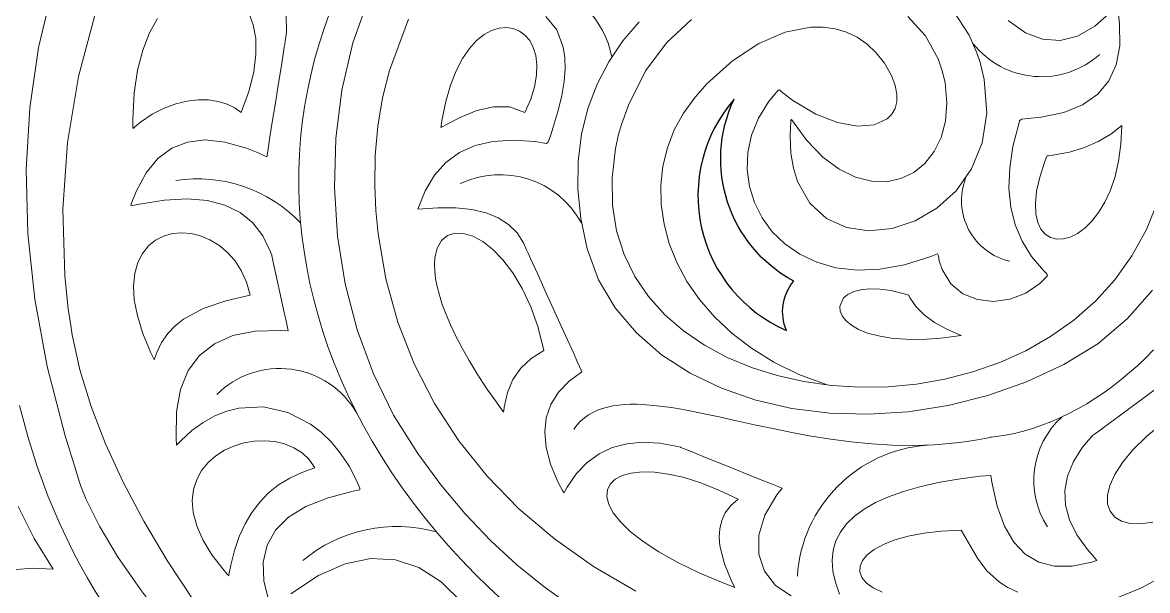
# Model space of a CAD drawing. Header units: inches. Extents: x 249 to 1192, y -18 to 440.
# Drawn here: x 695.792 to 696.356, y 265.274 to 265.559 of the extents above; entities that cross this region are included whole.
import ezdxf

# ---------------------------------------------------------------- set-up
doc = ezdxf.new("R2010")
doc.units = ezdxf.units.IN
doc.header["$MEASUREMENT"] = 0
doc.layers.add('KACA', color=141, linetype='Continuous', lineweight=30)
doc.layers.add('KUSEN', color=16, linetype='Continuous', lineweight=15)

# ---------------------------------------------------------------- blocks, each defined once
blk = doc.blocks.new('GORGA')
at = {"lineweight": 9}
for points in [[(367.05312, 150.68347), (367.06744, 150.68873), (367.07988, 150.69487), (367.09108, 150.70178), (367.10104, 150.70939), (367.10976, 150.71758), (367.11725, 150.72627), (367.12352, 150.73537), (367.12855, 150.74477), (367.13237, 150.75439), (367.13497, 150.76413), (367.13636, 150.77389), (367.13654, 150.78359), (367.13551, 150.79312), (367.13327, 150.8024), (367.12984, 150.81133), (367.12521, 150.81982), (367.11938, 150.82776), (367.11329, 150.83457), (367.10058, 150.84606), (367.08742, 150.85471), (367.0742, 150.86035), (367.06131, 150.86286), (367.05511, 150.86289), (367.04914, 150.86208), (367.04345, 150.86041), (367.03809, 150.85787), (367.0331, 150.85444), (367.02854, 150.85009), (367.02445, 150.84482), (367.02089, 150.8386), (367.01901, 150.83357), (367.0182, 150.82924), (367.01827, 150.8254), (367.01915, 150.82206), (367.02078, 150.81922), (367.02309, 150.81692), (367.02953, 150.81395), (367.03797, 150.81328), (367.04793, 150.815), (367.05892, 150.81926), (367.07043, 150.82615), (367.07623, 150.83063), (367.07695, 150.83124), (367.07774, 150.83123), (367.07947, 150.82932), (367.08262, 150.82541), (367.08766, 150.81723), (367.09107, 150.80874), (367.09292, 150.8001), (367.09326, 150.79146), (367.09216, 150.783), (367.08966, 150.77487), (367.08584, 150.76724), (367.08074, 150.76027), (367.07442, 150.75412), (367.06696, 150.74896), (367.05839, 150.74494), (367.04879, 150.74224), (367.03821, 150.74102), (367.02671, 150.74143), (367.01434, 150.74365), (367.00117, 150.74783), (366.99776, 150.7492), (366.99738, 150.74813), (366.99693, 150.74573), (366.99558, 150.74134), (366.99123, 150.7342), (366.98515, 150.72918), (366.97783, 150.72625), (366.96979, 150.72534), (366.96154, 150.72641), (366.95359, 150.72942), (366.94644, 150.73431), (366.94334, 150.73744), (366.94262, 150.7383), (366.94297, 150.73913), (366.94467, 150.74079), (366.95068, 150.74782), (366.95541, 150.75546), (366.95888, 150.76373), (366.96107, 150.77263), (366.96199, 150.78214), (366.96164, 150.79229), (366.96001, 150.80305), (366.95711, 150.81444), (366.95666, 150.81591), (366.95569, 150.81682), (366.9523, 150.81702), (366.94589, 150.81769), (366.93451, 150.82009), (366.92504, 150.82393), (366.9175, 150.82921), (366.91187, 150.83591), (366.90816, 150.84405), (366.90637, 150.85361), (366.9065, 150.86461), (366.90728, 150.87065)], [(366.91016, 150.87107), (366.91893, 150.86339), (366.92768, 150.85845), (366.9364, 150.85626), (366.9451, 150.85681), (366.95377, 150.86012), (366.96241, 150.86617)], [(367.1942, 150.8682), (367.18877, 150.86156), (367.18553, 150.85287), (367.18478, 150.8477), (367.18464, 150.84196), (367.18513, 150.83562), (367.18626, 150.82866), (367.18805, 150.82105), (367.19051, 150.81278), (367.19201, 150.80839), (367.19282, 150.80613), (367.19324, 150.80498), (367.19385, 150.80452), (367.19976, 150.80546), (367.2108, 150.80625), (367.22078, 150.80561), (367.22971, 150.80352), (367.23758, 150.8), (367.24439, 150.79504), (367.25014, 150.78864), (367.25484, 150.7808), (367.25847, 150.77152), (367.24847, 150.77234), (367.23943, 150.77233), (367.23135, 150.77148), (367.22425, 150.76981), (367.21811, 150.7673), (367.21293, 150.76395), (367.20872, 150.75978), (367.20548, 150.75477), (367.20422, 150.75196), (367.2039, 150.75123), (367.20315, 150.74956), (367.20195, 150.74692), (367.19848, 150.73927), (367.19404, 150.72947), (367.1844, 150.70821), (367.18029, 150.69913), (367.17864, 150.6955), (367.17736, 150.69268), (367.17651, 150.69081), (367.17616, 150.69004), (367.18252, 150.68533), (367.18787, 150.67976), (367.1917, 150.67364), (367.19403, 150.66697), (367.19483, 150.65974), (367.19413, 150.65195), (367.19191, 150.64361), (367.18818, 150.63472), (367.18575, 150.63006), (367.18511, 150.62931), (367.18459, 150.63028), (367.18352, 150.63216), (367.17883, 150.63893), (367.1735, 150.64449), (367.16753, 150.64885), (367.16092, 150.65199), (367.15366, 150.65393), (367.14576, 150.65465), (367.13722, 150.65417), (367.12804, 150.65248), (367.12685, 150.65218), (367.12674, 150.65215), (367.1265, 150.65205), (367.1253, 150.65157), (367.12051, 150.64964), (367.11336, 150.64675), (367.10483, 150.64331), (367.08757, 150.63635), (367.08081, 150.63363), (367.07662, 150.63194), (367.07579, 150.63161), (367.07574, 150.63158), (367.07645, 150.63076), (367.07845, 150.62827), (367.08447, 150.61816), (367.08742, 150.60811), (367.08742, 150.59857), (367.08462, 150.58999), (367.07915, 150.58284), (367.07115, 150.57757)], [(367.04695, 150.57849), (367.04906, 150.58442), (367.05029, 150.59006), (367.05066, 150.5954), (367.05016, 150.60044), (367.04879, 150.60518), (367.04656, 150.60962), (367.04346, 150.61376), (367.0395, 150.6176), (367.03466, 150.62115), (367.02897, 150.62439), (367.0224, 150.62734), (367.01497, 150.62999), (367.00667, 150.63234), (366.99751, 150.63439), (366.98747, 150.63614), (366.97658, 150.63759), (366.97116, 150.63794), (366.97066, 150.63463), (366.96799, 150.62262), (366.96429, 150.61261), (366.95957, 150.6046), (366.95381, 150.59858), (366.94703, 150.59456), (366.93921, 150.59254), (366.93037, 150.59252), (366.9205, 150.5945), (366.91787, 150.5953), (366.91936, 150.59711), (366.92264, 150.60085), (366.92795, 150.60829), (366.93161, 150.6157), (366.93361, 150.62307), (366.93396, 150.6304), (366.93265, 150.63769), (366.92968, 150.64495), (366.92505, 150.65217), (366.92212, 150.65577), (366.9205, 150.65756), (366.92006, 150.65799), (366.91903, 150.65875), (366.91697, 150.66027), (366.91404, 150.66243), (366.91037, 150.66513), (366.90141, 150.67173), (366.88096, 150.68678)], [(367.32456, 150.86909), (367.32436, 150.86036), (367.32497, 150.85563), (367.32515, 150.85465), (367.32516, 150.8546), (367.32521, 150.85429), (367.32543, 150.85289), (367.3258, 150.85057), (367.3269, 150.8437), (367.32832, 150.83479), (367.32989, 150.82493), (367.33144, 150.81521), (367.33279, 150.80673), (367.33377, 150.8006), (367.33406, 150.79875), (367.3342, 150.7979), (367.3342, 150.79786), (367.33562, 150.79853), (367.33861, 150.79988), (367.34439, 150.8022), (367.35524, 150.80529), (367.3651, 150.80631), (367.37399, 150.80527), (367.3819, 150.80217), (367.38883, 150.79701), (367.39478, 150.78979), (367.39975, 150.7805), (367.40187, 150.77508), (367.40237, 150.77365), (367.40224, 150.77323), (367.40139, 150.77343), (367.39805, 150.77415), (367.38546, 150.77616), (367.37412, 150.77675), (367.36403, 150.7759), (367.35519, 150.77363), (367.3476, 150.76992), (367.34127, 150.76479), (367.33618, 150.75823), (367.33235, 150.75024), (367.33173, 150.74847), (367.3317, 150.74833), (367.33153, 150.74753), (367.33079, 150.74413), (367.32966, 150.73891), (367.32685, 150.72601), (367.3255, 150.71977), (367.32438, 150.71466), (367.32368, 150.7114), (367.32352, 150.71069), (367.32374, 150.71062), (367.32724, 150.7108), (367.34012, 150.71037), (367.35119, 150.70814), (367.36045, 150.7041), (367.36791, 150.69825), (367.37357, 150.69059), (367.37742, 150.68113), (367.37947, 150.66986), (367.37972, 150.65678), (367.3795, 150.65322), (367.3771, 150.65559), (367.37177, 150.66054), (367.36617, 150.66462), (367.36033, 150.66785), (367.35433, 150.67023), (367.34822, 150.67176), (367.33586, 150.67235), (367.32372, 150.66966), (367.31223, 150.66377), (367.30687, 150.65964), (367.30183, 150.65473), (367.29718, 150.64906), (367.29297, 150.64262), (367.28925, 150.63543), (367.2876, 150.63156), (367.28747, 150.63073), (367.28839, 150.63056), (367.29022, 150.63021), (367.30351, 150.62684), (367.31455, 150.62244), (367.32331, 150.61701), (367.3298, 150.61056), (367.33403, 150.60307), (367.33599, 150.59455), (367.33568, 150.585), (367.3331, 150.57442)], [(367.32215, 150.57861), (367.30823, 150.58779), (367.29485, 150.5937), (367.282, 150.59634), (367.2697, 150.5957), (367.25793, 150.59179), (367.24671, 150.58461), (367.23602, 150.57415)], [(367.45889, 150.62239), (367.45089, 150.60637), (367.44128, 150.59099), (367.45187, 150.59147), (367.46159, 150.59057)], [(367.05312, 150.68347), (367.06744, 150.68873), (367.07988, 150.69487), (367.09108, 150.70178), (367.10104, 150.70939), (367.10976, 150.71758), (367.11725, 150.72627), (367.12352, 150.73537), (367.12855, 150.74477), (367.13237, 150.75439), (367.13497, 150.76413), (367.13636, 150.77389), (367.13654, 150.78359), (367.13551, 150.79312), (367.13327, 150.8024), (367.12984, 150.81133), (367.12521, 150.81982), (367.11938, 150.82776), (367.11329, 150.83457), (367.10058, 150.84606), (367.08742, 150.85471), (367.0742, 150.86035), (367.06131, 150.86286), (367.05511, 150.86289), (367.04914, 150.86208), (367.04345, 150.86041), (367.03809, 150.85787), (367.0331, 150.85444), (367.02854, 150.85009), (367.02445, 150.84482), (367.02089, 150.8386), (367.01901, 150.83357), (367.0182, 150.82924), (367.01827, 150.8254), (367.01915, 150.82206), (367.02078, 150.81922), (367.02309, 150.81692), (367.02953, 150.81395), (367.03797, 150.81328), (367.04793, 150.815), (367.05892, 150.81926), (367.07043, 150.82615), (367.07623, 150.83063), (367.07695, 150.83124), (367.07774, 150.83123), (367.07947, 150.82932), (367.08262, 150.82541), (367.08766, 150.81723), (367.09107, 150.80874), (367.09292, 150.8001), (367.09326, 150.79146), (367.09216, 150.783), (367.08966, 150.77487), (367.08584, 150.76724), (367.08074, 150.76027), (367.07442, 150.75412), (367.06696, 150.74896), (367.05839, 150.74494), (367.04879, 150.74224), (367.03821, 150.74102), (367.02671, 150.74143), (367.01434, 150.74365), (367.00117, 150.74783), (366.99776, 150.7492), (366.99738, 150.74813), (366.99693, 150.74573), (366.99558, 150.74134), (366.99123, 150.7342), (366.98515, 150.72918), (366.97783, 150.72625), (366.96979, 150.72534), (366.96154, 150.72641), (366.95359, 150.72942), (366.94644, 150.73431), (366.94334, 150.73744), (366.94262, 150.7383), (366.94297, 150.73913), (366.94467, 150.74079), (366.95068, 150.74782), (366.95541, 150.75546), (366.95888, 150.76373), (366.96107, 150.77263), (366.96199, 150.78214), (366.96164, 150.79229), (366.96001, 150.80305), (366.95711, 150.81444), (366.95666, 150.81591), (366.95569, 150.81682), (366.9523, 150.81702), (366.94589, 150.81769), (366.93451, 150.82009), (366.92504, 150.82393), (366.9175, 150.82921), (366.91187, 150.83591), (366.90816, 150.84405), (366.90637, 150.85361), (366.9065, 150.86461), (366.90728, 150.87065)], [(366.91016, 150.87107), (366.91893, 150.86339), (366.92768, 150.85845), (366.9364, 150.85626), (366.9451, 150.85681), (366.95377, 150.86012), (366.96241, 150.86617)], [(367.1942, 150.8682), (367.18877, 150.86156), (367.18553, 150.85287), (367.18478, 150.8477), (367.18464, 150.84196), (367.18513, 150.83562), (367.18626, 150.82866), (367.18805, 150.82105), (367.19051, 150.81278), (367.19201, 150.80839), (367.19282, 150.80613), (367.19324, 150.80498), (367.19385, 150.80452), (367.19976, 150.80546), (367.2108, 150.80625), (367.22078, 150.80561), (367.22971, 150.80352), (367.23758, 150.8), (367.24439, 150.79504), (367.25014, 150.78864), (367.25484, 150.7808), (367.25847, 150.77152), (367.24847, 150.77234), (367.23943, 150.77233), (367.23135, 150.77148), (367.22425, 150.76981), (367.21811, 150.7673), (367.21293, 150.76395), (367.20872, 150.75978), (367.20548, 150.75477), (367.20422, 150.75196), (367.2039, 150.75123), (367.20315, 150.74956), (367.20195, 150.74692), (367.19848, 150.73927), (367.19404, 150.72947), (367.1844, 150.70821), (367.18029, 150.69913), (367.17864, 150.6955), (367.17736, 150.69268), (367.17651, 150.69081), (367.17616, 150.69004), (367.18252, 150.68533), (367.18787, 150.67976), (367.1917, 150.67364), (367.19403, 150.66697), (367.19483, 150.65974), (367.19413, 150.65195), (367.19191, 150.64361), (367.18818, 150.63472), (367.18575, 150.63006), (367.18511, 150.62931), (367.18459, 150.63028), (367.18352, 150.63216), (367.17883, 150.63893), (367.1735, 150.64449), (367.16753, 150.64885), (367.16092, 150.65199), (367.15366, 150.65393), (367.14576, 150.65465), (367.13722, 150.65417), (367.12804, 150.65248), (367.12685, 150.65218), (367.12674, 150.65215), (367.1265, 150.65205), (367.1253, 150.65157), (367.12051, 150.64964), (367.11336, 150.64675), (367.10483, 150.64331), (367.08757, 150.63635), (367.08081, 150.63363), (367.07662, 150.63194), (367.07579, 150.63161), (367.07574, 150.63158), (367.07645, 150.63076), (367.07845, 150.62827), (367.08447, 150.61816), (367.08742, 150.60811), (367.08742, 150.59857), (367.08462, 150.58999), (367.07915, 150.58284), (367.07115, 150.57757)], [(367.04695, 150.57849), (367.04906, 150.58442), (367.05029, 150.59006), (367.05066, 150.5954), (367.05016, 150.60044), (367.04879, 150.60518), (367.04656, 150.60962), (367.04346, 150.61376), (367.0395, 150.6176), (367.03466, 150.62115), (367.02897, 150.62439), (367.0224, 150.62734), (367.01497, 150.62999), (367.00667, 150.63234), (366.99751, 150.63439), (366.98747, 150.63614), (366.97658, 150.63759), (366.97116, 150.63794), (366.97066, 150.63463), (366.96799, 150.62262), (366.96429, 150.61261), (366.95957, 150.6046), (366.95381, 150.59858), (366.94703, 150.59456), (366.93921, 150.59254), (366.93037, 150.59252), (366.9205, 150.5945), (366.91787, 150.5953), (366.91936, 150.59711), (366.92264, 150.60085), (366.92795, 150.60829), (366.93161, 150.6157), (366.93361, 150.62307), (366.93396, 150.6304), (366.93265, 150.63769), (366.92968, 150.64495), (366.92505, 150.65217), (366.92212, 150.65577), (366.9205, 150.65756), (366.92006, 150.65799), (366.91903, 150.65875), (366.91697, 150.66027), (366.91404, 150.66243), (366.91037, 150.66513), (366.90141, 150.67173), (366.88096, 150.68678)], [(367.32456, 150.86909), (367.32436, 150.86036), (367.32497, 150.85563), (367.32515, 150.85465), (367.32516, 150.8546), (367.32521, 150.85429), (367.32543, 150.85289), (367.3258, 150.85057), (367.3269, 150.8437), (367.32832, 150.83479), (367.32989, 150.82493), (367.33144, 150.81521), (367.33279, 150.80673), (367.33377, 150.8006), (367.33406, 150.79875), (367.3342, 150.7979), (367.3342, 150.79786), (367.33562, 150.79853), (367.33861, 150.79988), (367.34439, 150.8022), (367.35524, 150.80529), (367.3651, 150.80631), (367.37399, 150.80527), (367.3819, 150.80217), (367.38883, 150.79701), (367.39478, 150.78979), (367.39975, 150.7805), (367.40187, 150.77508), (367.40237, 150.77365), (367.40224, 150.77323), (367.40139, 150.77343), (367.39805, 150.77415), (367.38546, 150.77616), (367.37412, 150.77675), (367.36403, 150.7759), (367.35519, 150.77363), (367.3476, 150.76992), (367.34127, 150.76479), (367.33618, 150.75823), (367.33235, 150.75024), (367.33173, 150.74847), (367.3317, 150.74833), (367.33153, 150.74753), (367.33079, 150.74413), (367.32966, 150.73891), (367.32685, 150.72601), (367.3255, 150.71977), (367.32438, 150.71466), (367.32368, 150.7114), (367.32352, 150.71069), (367.32374, 150.71062), (367.32724, 150.7108), (367.34012, 150.71037), (367.35119, 150.70814), (367.36045, 150.7041), (367.36791, 150.69825), (367.37357, 150.69059), (367.37742, 150.68113), (367.37947, 150.66986), (367.37972, 150.65678), (367.3795, 150.65322), (367.3771, 150.65559), (367.37177, 150.66054), (367.36617, 150.66462), (367.36033, 150.66785), (367.35433, 150.67023), (367.34822, 150.67176), (367.33586, 150.67235), (367.32372, 150.66966), (367.31223, 150.66377), (367.30687, 150.65964), (367.30183, 150.65473), (367.29718, 150.64906), (367.29297, 150.64262), (367.28925, 150.63543), (367.2876, 150.63156), (367.28747, 150.63073), (367.28839, 150.63056), (367.29022, 150.63021), (367.30351, 150.62684), (367.31455, 150.62244), (367.32331, 150.61701), (367.3298, 150.61056), (367.33403, 150.60307), (367.33599, 150.59455), (367.33568, 150.585), (367.3331, 150.57442)], [(367.32215, 150.57861), (367.30823, 150.58779), (367.29485, 150.5937), (367.282, 150.59634), (367.2697, 150.5957), (367.25793, 150.59179), (367.24671, 150.58461), (367.23602, 150.57415)], [(367.45889, 150.62239), (367.45089, 150.60637), (367.44128, 150.59099), (367.45187, 150.59147), (367.46159, 150.59057)], [(367.21547, 150.57492), (367.22281, 150.58176), (367.22989, 150.58871), (367.23669, 150.59576), (367.24322, 150.6029), (367.24948, 150.61013), (367.25547, 150.61745), (367.26119, 150.62484), (367.26663, 150.63231), (367.2718, 150.63985), (367.2767, 150.64746), (367.28133, 150.65513), (367.28568, 150.66286), (367.28976, 150.67065), (367.29357, 150.67848), (367.29711, 150.68636), (367.30037, 150.69428), (367.30336, 150.70223), (367.30607, 150.71022), (367.30851, 150.71824), (367.31068, 150.72627), (367.31257, 150.73433), (367.31419, 150.7424), (367.31554, 150.75048), (367.31661, 150.75857), (367.3174, 150.76666), (367.31792, 150.77475), (367.31817, 150.78283), (367.31814, 150.79089), (367.31784, 150.79894), (367.31726, 150.80697), (367.3164, 150.81498), (367.31527, 150.82295), (367.31387, 150.8309), (367.31219, 150.8388), (367.31023, 150.84666), (367.308, 150.85448), (367.30549, 150.86224), (367.3027, 150.86995)], [(366.88943, 150.70101), (366.89337, 150.69704), (366.89739, 150.69323), (366.90148, 150.68959), (366.90565, 150.68612), (366.90989, 150.68282), (366.91419, 150.6797), (366.91855, 150.67677), (366.92295, 150.67401), (366.9274, 150.67145), (366.93189, 150.66908), (366.93641, 150.66691), (366.94096, 150.66493), (366.94552, 150.66316), (366.95011, 150.6616), (366.9547, 150.66025), (366.9593, 150.65911), (366.9639, 150.65818), (366.96849, 150.65748), (366.97078, 150.65722), (366.9713, 150.65716), (366.97164, 150.65708), (366.97232, 150.65694), (366.97773, 150.65589), (366.98314, 150.65501), (366.98853, 150.65431), (366.99927, 150.65338), (367.00993, 150.65303), (367.02048, 150.65321), (367.03091, 150.65383), (367.04119, 150.65485), (367.05131, 150.65618), (367.06123, 150.65778), (367.07095, 150.65957), (367.08043, 150.66148), (367.08966, 150.66346), (367.09862, 150.66544), (367.10728, 150.66734), (367.11562, 150.66912), (367.12362, 150.6707), (367.13127, 150.67201), (367.13853, 150.67299), (367.14538, 150.67358), (367.14865, 150.67371), (367.15181, 150.67371), (367.15486, 150.67359), (367.1578, 150.67332), (367.16062, 150.67291), (367.16332, 150.67234), (367.16589, 150.67161), (367.16834, 150.6707), (367.17067, 150.66962), (367.17286, 150.66835), (367.17492, 150.66688), (367.17684, 150.66521), (367.17863, 150.66332), (367.18028, 150.66122)], [(367.21547, 150.57492), (367.22281, 150.58176), (367.22989, 150.58871), (367.23669, 150.59576), (367.24322, 150.6029), (367.24948, 150.61013), (367.25547, 150.61745), (367.26119, 150.62484), (367.26663, 150.63231), (367.2718, 150.63985), (367.2767, 150.64746), (367.28133, 150.65513), (367.28568, 150.66286), (367.28976, 150.67065), (367.29357, 150.67848), (367.29711, 150.68636), (367.30037, 150.69428), (367.30336, 150.70223), (367.30607, 150.71022), (367.30851, 150.71824), (367.31068, 150.72627), (367.31257, 150.73433), (367.31419, 150.7424), (367.31554, 150.75048), (367.31661, 150.75857), (367.3174, 150.76666), (367.31792, 150.77475), (367.31817, 150.78283), (367.31814, 150.79089), (367.31784, 150.79894), (367.31726, 150.80697), (367.3164, 150.81498), (367.31527, 150.82295), (367.31387, 150.8309), (367.31219, 150.8388), (367.31023, 150.84666), (367.308, 150.85448), (367.30549, 150.86224), (367.3027, 150.86995)], [(366.88943, 150.70101), (366.89337, 150.69704), (366.89739, 150.69323), (366.90148, 150.68959), (366.90565, 150.68612), (366.90989, 150.68282), (366.91419, 150.6797), (366.91855, 150.67677), (366.92295, 150.67401), (366.9274, 150.67145), (366.93189, 150.66908), (366.93641, 150.66691), (366.94096, 150.66493), (366.94552, 150.66316), (366.95011, 150.6616), (366.9547, 150.66025), (366.9593, 150.65911), (366.9639, 150.65818), (366.96849, 150.65748), (366.97078, 150.65722), (366.9713, 150.65716), (366.97164, 150.65708), (366.97232, 150.65694), (366.97773, 150.65589), (366.98314, 150.65501), (366.98853, 150.65431), (366.99927, 150.65338), (367.00993, 150.65303), (367.02048, 150.65321), (367.03091, 150.65383), (367.04119, 150.65485), (367.05131, 150.65618), (367.06123, 150.65778), (367.07095, 150.65957), (367.08043, 150.66148), (367.08966, 150.66346), (367.09862, 150.66544), (367.10728, 150.66734), (367.11562, 150.66912), (367.12362, 150.6707), (367.13127, 150.67201), (367.13853, 150.67299), (367.14538, 150.67358), (367.14865, 150.67371), (367.15181, 150.67371), (367.15486, 150.67359), (367.1578, 150.67332), (367.16062, 150.67291), (367.16332, 150.67234), (367.16589, 150.67161), (367.16834, 150.6707), (367.17067, 150.66962), (367.17286, 150.66835), (367.17492, 150.66688), (367.17684, 150.66521), (367.17863, 150.66332), (367.18028, 150.66122)], [(367.38399, 150.56265), (367.39759, 150.58075), (367.40902, 150.59739), (367.41815, 150.61249), (367.42484, 150.626), (367.42723, 150.63213), (367.42842, 150.63569), (367.4299, 150.64016), (367.43539, 150.65788), (367.4443, 150.69265), (367.4505, 150.72649), (367.454, 150.75942), (367.45485, 150.79142), (367.45307, 150.82251), (367.4487, 150.85268), (367.44176, 150.88194)], [(367.18104, 150.57209), (367.19512, 150.58204), (367.20878, 150.59311), (367.22199, 150.60533), (367.2347, 150.61871), (367.24687, 150.63328), (367.25847, 150.64907), (367.27062, 150.66827), (367.28071, 150.68896), (367.28881, 150.71104), (367.29483, 150.7342), (367.2987, 150.75811), (367.30033, 150.78247), (367.29964, 150.80697), (367.29656, 150.83129), (367.291, 150.85512), (367.28288, 150.87814)], [(366.88996, 150.73096), (366.90266, 150.71658), (366.91745, 150.70406), (366.9344, 150.69372), (366.9532, 150.68505), (366.97267, 150.67811), (366.99251, 150.67309), (367.01249, 150.66997), (367.03236, 150.66872), (367.05189, 150.66929), (367.07085, 150.67167), (367.08901, 150.67582), (367.10612, 150.68171), (367.12195, 150.68931), (367.13627, 150.69858), (367.14884, 150.70951), (367.15943, 150.72205), (367.1678, 150.73618), (367.17354, 150.75165), (367.17679, 150.76687), (367.17827, 150.78159), (367.1781, 150.79574), (367.17636, 150.80927), (367.17314, 150.82212), (367.16855, 150.83425), (367.16266, 150.84558), (367.15557, 150.85606), (367.14739, 150.86564)], [(366.99226, 150.87476), (366.982, 150.85896), (366.97811, 150.84995), (366.97649, 150.84519), (366.97442, 150.8366), (366.97311, 150.81982), (366.97542, 150.80484), (366.98076, 150.7918), (366.98854, 150.78085), (366.99817, 150.77213), (367.00907, 150.76578), (367.02064, 150.76194), (367.03231, 150.76077), (367.04347, 150.76239), (367.05354, 150.76696), (367.06194, 150.77462), (367.06808, 150.7855), (367.07012, 150.7922), (367.07137, 150.79976), (367.07176, 150.8082), (367.07161, 150.81275), (367.07144, 150.81511), (367.07133, 150.81632), (367.07106, 150.81665), (367.06335, 150.80601), (367.05533, 150.79771), (367.04716, 150.79162), (367.039, 150.78762), (367.03102, 150.78559), (367.02339, 150.78539), (367.01625, 150.78691), (367.00978, 150.79001), (367.00414, 150.79458), (366.99949, 150.80047), (366.996, 150.80758), (366.99382, 150.81578), (366.99312, 150.82493), (366.99407, 150.83492), (366.99529, 150.84048), (366.99749, 150.84694), (367.00392, 150.8585), (367.01275, 150.86818)], [(367.12128, 150.86674), (367.13357, 150.85529), (367.14423, 150.84102), (367.15286, 150.82384), (367.15629, 150.81413), (367.15776, 150.80899), (367.1593, 150.80199), (367.16108, 150.78733), (367.16087, 150.77357), (367.15881, 150.76071), (367.15501, 150.74877), (367.14962, 150.73776), (367.14277, 150.72771), (367.13458, 150.71861), (367.1252, 150.7105), (367.11474, 150.70338), (367.10334, 150.69726), (367.09114, 150.69217), (367.07826, 150.68811), (367.06483, 150.68511), (367.05099, 150.68317), (367.03687, 150.6823), (367.02259, 150.68254), (367.00829, 150.68387), (366.99411, 150.68634), (366.98016, 150.68994), (366.96659, 150.69469), (366.95352, 150.7006), (366.94109, 150.7077), (366.92942, 150.71599), (366.91865, 150.7255), (366.90891, 150.73622), (366.90033, 150.74819), (366.89304, 150.7614), (366.88718, 150.77589)], [(367.26319, 150.86689), (367.27275, 150.84115), (367.27614, 150.82747), (367.27853, 150.81327), (367.27986, 150.79855), (367.28009, 150.78331), (367.27951, 150.77089), (367.27839, 150.75926), (367.27449, 150.73662), (367.26842, 150.71484), (367.26026, 150.69398), (367.25004, 150.67413), (367.23784, 150.65535), (367.22372, 150.63771), (367.20773, 150.62128), (367.18992, 150.60613), (367.17037, 150.59233), (367.14912, 150.57996)], [(366.92826, 150.5683), (366.89546, 150.58161), (366.86536, 150.59795)], [(367.41997, 150.87074), (367.42859, 150.83815), (367.43413, 150.80502), (367.43647, 150.77161), (367.43551, 150.7382), (367.43375, 150.72158), (367.43255, 150.7133), (367.43179, 150.7086), (367.42791, 150.69091), (367.4223, 150.67262), (367.41505, 150.65381), (367.40623, 150.6346), (367.39593, 150.61508), (367.38422, 150.59535), (367.37118, 150.57552)], [(367.38399, 150.56265), (367.39759, 150.58075), (367.40902, 150.59739), (367.41815, 150.61249), (367.42484, 150.626), (367.42723, 150.63213), (367.42842, 150.63569), (367.4299, 150.64016), (367.43539, 150.65788), (367.4443, 150.69265), (367.4505, 150.72649), (367.454, 150.75942), (367.45485, 150.79142), (367.45307, 150.82251), (367.4487, 150.85268), (367.44176, 150.88194)], [(367.18104, 150.57209), (367.19512, 150.58204), (367.20878, 150.59311), (367.22199, 150.60533), (367.2347, 150.61871), (367.24687, 150.63328), (367.25847, 150.64907), (367.27062, 150.66827), (367.28071, 150.68896), (367.28881, 150.71104), (367.29483, 150.7342), (367.2987, 150.75811), (367.30033, 150.78247), (367.29964, 150.80697), (367.29656, 150.83129), (367.291, 150.85512), (367.28288, 150.87814)], [(366.88996, 150.73096), (366.90266, 150.71658), (366.91745, 150.70406), (366.9344, 150.69372), (366.9532, 150.68505), (366.97267, 150.67811), (366.99251, 150.67309), (367.01249, 150.66997), (367.03236, 150.66872), (367.05189, 150.66929), (367.07085, 150.67167), (367.08901, 150.67582), (367.10612, 150.68171), (367.12195, 150.68931), (367.13627, 150.69858), (367.14884, 150.70951), (367.15943, 150.72205), (367.1678, 150.73618), (367.17354, 150.75165), (367.17679, 150.76687), (367.17827, 150.78159), (367.1781, 150.79574), (367.17636, 150.80927), (367.17314, 150.82212), (367.16855, 150.83425), (367.16266, 150.84558), (367.15557, 150.85606), (367.14739, 150.86564)], [(366.99226, 150.87476), (366.982, 150.85896), (366.97811, 150.84995), (366.97649, 150.84519), (366.97442, 150.8366), (366.97311, 150.81982), (366.97542, 150.80484), (366.98076, 150.7918), (366.98854, 150.78085), (366.99817, 150.77213), (367.00907, 150.76578), (367.02064, 150.76194), (367.03231, 150.76077), (367.04347, 150.76239), (367.05354, 150.76696), (367.06194, 150.77462), (367.06808, 150.7855), (367.07012, 150.7922), (367.07137, 150.79976), (367.07176, 150.8082), (367.07161, 150.81275), (367.07144, 150.81511), (367.07133, 150.81632), (367.07106, 150.81665), (367.06335, 150.80601), (367.05533, 150.79771), (367.04716, 150.79162), (367.039, 150.78762), (367.03102, 150.78559), (367.02339, 150.78539), (367.01625, 150.78691), (367.00978, 150.79001), (367.00414, 150.79458), (366.99949, 150.80047), (366.996, 150.80758), (366.99382, 150.81578), (366.99312, 150.82493), (366.99407, 150.83492), (366.99529, 150.84048), (366.99749, 150.84694), (367.00392, 150.8585), (367.01275, 150.86818)], [(367.12128, 150.86674), (367.13357, 150.85529), (367.14423, 150.84102), (367.15286, 150.82384), (367.15629, 150.81413), (367.15776, 150.80899), (367.1593, 150.80199), (367.16108, 150.78733), (367.16087, 150.77357), (367.15881, 150.76071), (367.15501, 150.74877), (367.14962, 150.73776), (367.14277, 150.72771), (367.13458, 150.71861), (367.1252, 150.7105), (367.11474, 150.70338), (367.10334, 150.69726), (367.09114, 150.69217), (367.07826, 150.68811), (367.06483, 150.68511), (367.05099, 150.68317), (367.03687, 150.6823), (367.02259, 150.68254), (367.00829, 150.68387), (366.99411, 150.68634), (366.98016, 150.68994), (366.96659, 150.69469), (366.95352, 150.7006), (366.94109, 150.7077), (366.92942, 150.71599), (366.91865, 150.7255), (366.90891, 150.73622), (366.90033, 150.74819), (366.89304, 150.7614), (366.88718, 150.77589)], [(367.26319, 150.86689), (367.27275, 150.84115), (367.27614, 150.82747), (367.27853, 150.81327), (367.27986, 150.79855), (367.28009, 150.78331), (367.27951, 150.77089), (367.27839, 150.75926), (367.27449, 150.73662), (367.26842, 150.71484), (367.26026, 150.69398), (367.25004, 150.67413), (367.23784, 150.65535), (367.22372, 150.63771), (367.20773, 150.62128), (367.18992, 150.60613), (367.17037, 150.59233), (367.14912, 150.57996)], [(366.92826, 150.5683), (366.89546, 150.58161), (366.86536, 150.59795)], [(367.41997, 150.87074), (367.42859, 150.83815), (367.43413, 150.80502), (367.43647, 150.77161), (367.43551, 150.7382), (367.43375, 150.72158), (367.43255, 150.7133), (367.43179, 150.7086), (367.42791, 150.69091), (367.4223, 150.67262), (367.41505, 150.65381), (367.40623, 150.6346), (367.39593, 150.61508), (367.38422, 150.59535), (367.37118, 150.57552)], [(367.41665, 150.57432), (367.42059, 150.58052), (367.42437, 150.58686), (367.42802, 150.59335), (367.43151, 150.59999), (367.43806, 150.61366), (367.444, 150.62784), (367.44934, 150.64249), (367.45406, 150.6576), (367.45816, 150.67311)], [(367.41665, 150.57432), (367.42059, 150.58052), (367.42437, 150.58686), (367.42802, 150.59335), (367.43151, 150.59999), (367.43806, 150.61366), (367.444, 150.62784), (367.44934, 150.64249), (367.45406, 150.6576), (367.45816, 150.67311)], [(367.38901, 150.86728), (367.39303, 150.86004), (367.3964, 150.8514), (367.39901, 150.84133), (367.40071, 150.82979), (367.40137, 150.81676), (367.40136, 150.81326), (367.40135, 150.81237), (367.40128, 150.81212), (367.4011, 150.81228), (367.40039, 150.81291), (367.39751, 150.81524), (367.39165, 150.8192), (367.38575, 150.82225), (367.37989, 150.82444), (367.37415, 150.82582), (367.36862, 150.82644), (367.36339, 150.82637), (367.35854, 150.82564), (367.35415, 150.82432), (367.35032, 150.82246), (367.34713, 150.8201), (367.34713, 150.8201), (367.34318, 150.83071), (367.34072, 150.84045), (367.33963, 150.84929), (367.33977, 150.85719), (367.34101, 150.86414), (367.34322, 150.87008)], [(367.38901, 150.86728), (367.39303, 150.86004), (367.3964, 150.8514), (367.39901, 150.84133), (367.40071, 150.82979), (367.40137, 150.81676), (367.40136, 150.81326), (367.40135, 150.81237), (367.40128, 150.81212), (367.4011, 150.81228), (367.40039, 150.81291), (367.39751, 150.81524), (367.39165, 150.8192), (367.38575, 150.82225), (367.37989, 150.82444), (367.37415, 150.82582), (367.36862, 150.82644), (367.36339, 150.82637), (367.35854, 150.82564), (367.35415, 150.82432), (367.35032, 150.82246), (367.34713, 150.8201), (367.34713, 150.8201), (367.34318, 150.83071), (367.34072, 150.84045), (367.33963, 150.84929), (367.33977, 150.85719), (367.34101, 150.86414), (367.34322, 150.87008)], [(366.88981, 150.61456), (366.89595, 150.61372), (366.90123, 150.61392), (366.90559, 150.61509), (366.90896, 150.61715), (366.91129, 150.62005), (366.91251, 150.6237), (366.91256, 150.62803), (366.91137, 150.63298), (366.90889, 150.63847), (366.90505, 150.64444), (366.89979, 150.6508), (366.89305, 150.65749), (366.88476, 150.66445)], [(366.88981, 150.61456), (366.89595, 150.61372), (366.90123, 150.61392), (366.90559, 150.61509), (366.90896, 150.61715), (366.91129, 150.62005), (366.91251, 150.6237), (366.91256, 150.62803), (366.91137, 150.63298), (366.90889, 150.63847), (366.90505, 150.64444), (366.89979, 150.6508), (366.89305, 150.65749), (366.88476, 150.66445)], [(366.95762, 150.57937), (366.96257, 150.58187), (366.9667, 150.5845), (366.97306, 150.59018), (366.97772, 150.59644), (366.98599, 150.61063), (366.98599, 150.61063), (366.99586, 150.61012), (367.0047, 150.60908), (367.0125, 150.60757), (367.01925, 150.60567), (367.02493, 150.60343), (367.02953, 150.60092), (367.03303, 150.59822), (367.03542, 150.59539), (367.03668, 150.59249), (367.0368, 150.5896), (367.03576, 150.58677), (367.03355, 150.58408), (367.03016, 150.5816), (367.02557, 150.57939)], [(366.95762, 150.57937), (366.96257, 150.58187), (366.9667, 150.5845), (366.97306, 150.59018), (366.97772, 150.59644), (366.98599, 150.61063), (366.98599, 150.61063), (366.99586, 150.61012), (367.0047, 150.60908), (367.0125, 150.60757), (367.01925, 150.60567), (367.02493, 150.60343), (367.02953, 150.60092), (367.03303, 150.59822), (367.03542, 150.59539), (367.03668, 150.59249), (367.0368, 150.5896), (367.03576, 150.58677), (367.03355, 150.58408), (367.03016, 150.5816), (367.02557, 150.57939)]]:
    blk.add_lwpolyline(points, dxfattribs=at)
for points in [[(367.1986, 150.88504, 0.312335), (367.16123, 150.84791)], [(367.1986, 150.88504, 0.312335), (367.16123, 150.84791)], [(366.91635, 150.84927, 0.431014), (366.97995, 150.85454)], [(366.91635, 150.84927, 0.431014), (366.97995, 150.85454)], [(366.96153, 150.74548, 0.455215), (366.98378, 150.78692)], [(366.96153, 150.74548, 0.455215), (366.98378, 150.78692)], [(367.23715, 150.78439, 0.396733), (367.17643, 150.76474)], [(367.23715, 150.78439, 0.396733), (367.17643, 150.76474)], [(367.37985, 150.78596, 0.245802), (367.31723, 150.76468)], [(367.37985, 150.78596, 0.245802), (367.31723, 150.76468)], [(367.35923, 150.67862, 0.493345), (367.28908, 150.66929)], [(367.35923, 150.67862, 0.493345), (367.28908, 150.66929)], [(366.94269, 150.61221, 0.364664), (366.93555, 150.6673)], [(366.94269, 150.61221, 0.364664), (366.93555, 150.6673)], [(367.06811, 150.58743, 0.375638), (367.00304, 150.65319)], [(367.06811, 150.58743, 0.375638), (367.00304, 150.65319)], [(367.31617, 150.59529, 0.248001), (367.24908, 150.60965)], [(367.31617, 150.59529, 0.248001), (367.24908, 150.60965)]]:
    blk.add_lwpolyline(points, format="xyb", dxfattribs=at)
for points in [[(367.20475, 150.8201), (367.20184, 150.82678), (367.19992, 150.83301), (367.19891, 150.83876), (367.19873, 150.84399), (367.1993, 150.84866), (367.20054, 150.85273), (367.20237, 150.85616), (367.20472, 150.85892), (367.20751, 150.86097), (367.21065, 150.86227), (367.21408, 150.86278), (367.2177, 150.86246), (367.22145, 150.86128), (367.22524, 150.85919), (367.22899, 150.85616), (367.23263, 150.85215), (367.23608, 150.84712), (367.23926, 150.84103), (367.24209, 150.83385), (367.24449, 150.82553), (367.24638, 150.81604), (367.24677, 150.81348), (367.24685, 150.81263), (367.24674, 150.81269), (367.24629, 150.81293), (367.24449, 150.81391), (367.23686, 150.81778), (367.22879, 150.82104), (367.22056, 150.823), (367.21245, 150.82292), (367.20475, 150.8201)], [(367.20475, 150.8201), (367.20184, 150.82678), (367.19992, 150.83301), (367.19891, 150.83876), (367.19873, 150.84399), (367.1993, 150.84866), (367.20054, 150.85273), (367.20237, 150.85616), (367.20472, 150.85892), (367.20751, 150.86097), (367.21065, 150.86227), (367.21408, 150.86278), (367.2177, 150.86246), (367.22145, 150.86128), (367.22524, 150.85919), (367.22899, 150.85616), (367.23263, 150.85215), (367.23608, 150.84712), (367.23926, 150.84103), (367.24209, 150.83385), (367.24449, 150.82553), (367.24638, 150.81604), (367.24677, 150.81348), (367.24685, 150.81263), (367.24674, 150.81269), (367.24629, 150.81293), (367.24449, 150.81391), (367.23686, 150.81778), (367.22879, 150.82104), (367.22056, 150.823), (367.21245, 150.82292), (367.20475, 150.8201)], [(366.90544, 150.8136), (366.90587, 150.80425), (366.90702, 150.79572), (366.90881, 150.78802), (366.91113, 150.78115), (366.9139, 150.77511), (366.91702, 150.76991), (366.92041, 150.76555), (366.92397, 150.76204), (366.92761, 150.75938), (366.93123, 150.75757), (366.93475, 150.75663), (366.93807, 150.75655), (366.94111, 150.75734), (366.94376, 150.75901), (366.94595, 150.76155), (366.94756, 150.76498), (366.94852, 150.76929), (366.94874, 150.77449), (366.94811, 150.7806), (366.94655, 150.7876), (366.94397, 150.7955), (366.94315, 150.79762), (366.94282, 150.79835), (366.94268, 150.79836), (366.94213, 150.79842), (366.93996, 150.79869), (366.9317, 150.80023), (366.92412, 150.8025), (366.91721, 150.80548), (366.91099, 150.80918), (366.90544, 150.8136)], [(366.90544, 150.8136), (366.90587, 150.80425), (366.90702, 150.79572), (366.90881, 150.78802), (366.91113, 150.78115), (366.9139, 150.77511), (366.91702, 150.76991), (366.92041, 150.76555), (366.92397, 150.76204), (366.92761, 150.75938), (366.93123, 150.75757), (366.93475, 150.75663), (366.93807, 150.75655), (366.94111, 150.75734), (366.94376, 150.75901), (366.94595, 150.76155), (366.94756, 150.76498), (366.94852, 150.76929), (366.94874, 150.77449), (366.94811, 150.7806), (366.94655, 150.7876), (366.94397, 150.7955), (366.94315, 150.79762), (366.94282, 150.79835), (366.94268, 150.79836), (366.94213, 150.79842), (366.93996, 150.79869), (366.9317, 150.80023), (366.92412, 150.8025), (366.91721, 150.80548), (366.91099, 150.80918), (366.90544, 150.8136)], [(367.19519, 150.70061), (367.19818, 150.71228), (367.20187, 150.72267), (367.20612, 150.73178), (367.21079, 150.73961), (367.21575, 150.74615), (367.22084, 150.7514), (367.22593, 150.75537), (367.23089, 150.75805), (367.23557, 150.75943), (367.23983, 150.75953), (367.24353, 150.75832), (367.24653, 150.75583), (367.2487, 150.75203), (367.24988, 150.74693), (367.25007, 150.7439), (367.24995, 150.74053), (367.24953, 150.73685), (367.24877, 150.73283), (367.24766, 150.72849), (367.24618, 150.72383), (367.24432, 150.71883), (367.24206, 150.71352), (367.23938, 150.70787), (367.23626, 150.7019), (367.23269, 150.69559), (367.22865, 150.68897), (367.22412, 150.68201), (367.21908, 150.67473), (367.21636, 150.67096), (367.21566, 150.67001), (367.21543, 150.6697), (367.21543, 150.66973), (367.21542, 150.66986), (367.21537, 150.67036), (367.21516, 150.67233), (367.21357, 150.67969), (367.21077, 150.6862), (367.20678, 150.69186), (367.20158, 150.69666), (367.19519, 150.70061)], [(367.19519, 150.70061), (367.19818, 150.71228), (367.20187, 150.72267), (367.20612, 150.73178), (367.21079, 150.73961), (367.21575, 150.74615), (367.22084, 150.7514), (367.22593, 150.75537), (367.23089, 150.75805), (367.23557, 150.75943), (367.23983, 150.75953), (367.24353, 150.75832), (367.24653, 150.75583), (367.2487, 150.75203), (367.24988, 150.74693), (367.25007, 150.7439), (367.24995, 150.74053), (367.24953, 150.73685), (367.24877, 150.73283), (367.24766, 150.72849), (367.24618, 150.72383), (367.24432, 150.71883), (367.24206, 150.71352), (367.23938, 150.70787), (367.23626, 150.7019), (367.23269, 150.69559), (367.22865, 150.68897), (367.22412, 150.68201), (367.21908, 150.67473), (367.21636, 150.67096), (367.21566, 150.67001), (367.21543, 150.6697), (367.21543, 150.66973), (367.21542, 150.66986), (367.21537, 150.67036), (367.21516, 150.67233), (367.21357, 150.67969), (367.21077, 150.6862), (367.20678, 150.69186), (367.20158, 150.69666), (367.19519, 150.70061)], [(367.34256, 150.72847), (367.34442, 150.73499), (367.34702, 150.74077), (367.35027, 150.7458), (367.35404, 150.75006), (367.35823, 150.75356), (367.36272, 150.75629), (367.36741, 150.75824), (367.37219, 150.75939), (367.37695, 150.75976), (367.38157, 150.75932), (367.38596, 150.75807), (367.38999, 150.75601), (367.39356, 150.75312), (367.39656, 150.7494), (367.39888, 150.74484), (367.4004, 150.73943), (367.40103, 150.73318), (367.40065, 150.72606), (367.39914, 150.71807), (367.39641, 150.70921), (367.39234, 150.69947), (367.39109, 150.6969), (367.39077, 150.69625), (367.39064, 150.69609), (367.39059, 150.69627), (367.39038, 150.69698), (367.38941, 150.69974), (367.38695, 150.70477), (367.38384, 150.7092), (367.38015, 150.71306), (367.37593, 150.71642), (367.36611, 150.72179), (367.35483, 150.72568), (367.34256, 150.72847)], [(367.34256, 150.72847), (367.34442, 150.73499), (367.34702, 150.74077), (367.35027, 150.7458), (367.35404, 150.75006), (367.35823, 150.75356), (367.36272, 150.75629), (367.36741, 150.75824), (367.37219, 150.75939), (367.37695, 150.75976), (367.38157, 150.75932), (367.38596, 150.75807), (367.38999, 150.75601), (367.39356, 150.75312), (367.39656, 150.7494), (367.39888, 150.74484), (367.4004, 150.73943), (367.40103, 150.73318), (367.40065, 150.72606), (367.39914, 150.71807), (367.39641, 150.70921), (367.39234, 150.69947), (367.39109, 150.6969), (367.39077, 150.69625), (367.39064, 150.69609), (367.39059, 150.69627), (367.39038, 150.69698), (367.38941, 150.69974), (367.38695, 150.70477), (367.38384, 150.7092), (367.38015, 150.71306), (367.37593, 150.71642), (367.36611, 150.72179), (367.35483, 150.72568), (367.34256, 150.72847)], [(366.98599, 150.70824), (366.99624, 150.70689), (367.0055, 150.70627), (367.01377, 150.7063), (367.02108, 150.70689), (367.02744, 150.70797), (367.03287, 150.70946), (367.03739, 150.7113), (367.04101, 150.71339), (367.04376, 150.71566), (367.04564, 150.71804), (367.04668, 150.72045), (367.0469, 150.72281), (367.04493, 150.72708), (367.04278, 150.72883), (367.03987, 150.73023), (367.03623, 150.73119), (367.03186, 150.73164), (367.02679, 150.73151), (367.02104, 150.73071), (367.01462, 150.72916), (367.01291, 150.72865), (367.01229, 150.72838), (367.01215, 150.72809), (367.01157, 150.72696), (367.00858, 150.72261), (367.00452, 150.71856), (366.99941, 150.71482), (366.99323, 150.71137), (366.98599, 150.70824)], [(366.98599, 150.70824), (366.99624, 150.70689), (367.0055, 150.70627), (367.01377, 150.7063), (367.02108, 150.70689), (367.02744, 150.70797), (367.03287, 150.70946), (367.03739, 150.7113), (367.04101, 150.71339), (367.04376, 150.71566), (367.04564, 150.71804), (367.04668, 150.72045), (367.0469, 150.72281), (367.04493, 150.72708), (367.04278, 150.72883), (367.03987, 150.73023), (367.03623, 150.73119), (367.03186, 150.73164), (367.02679, 150.73151), (367.02104, 150.73071), (367.01462, 150.72916), (367.01291, 150.72865), (367.01229, 150.72838), (367.01215, 150.72809), (367.01157, 150.72696), (367.00858, 150.72261), (367.00452, 150.71856), (366.99941, 150.71482), (366.99323, 150.71137), (366.98599, 150.70824)], [(367.31011, 150.64182), (367.31298, 150.64596), (367.31654, 150.64932), (367.32067, 150.65193), (367.32525, 150.6538), (367.33016, 150.65496), (367.33527, 150.65542), (367.34048, 150.6552), (367.34565, 150.65431), (367.35068, 150.65277), (367.35544, 150.65061), (367.3598, 150.64784), (367.36366, 150.64447), (367.36688, 150.64052), (367.36936, 150.63602), (367.37097, 150.63098), (367.37159, 150.62541), (367.3711, 150.61934), (367.36938, 150.61278), (367.36631, 150.60575), (367.36178, 150.59826), (367.35565, 150.59035), (367.35386, 150.5883), (367.35339, 150.58779), (367.35322, 150.5877), (367.35318, 150.58795), (367.35302, 150.58897), (367.35229, 150.59293), (367.35043, 150.60043), (367.34805, 150.60735), (367.34514, 150.61369), (367.34171, 150.61944), (367.33776, 150.62462), (367.33328, 150.62922), (367.32827, 150.63324), (367.32274, 150.63668), (367.31669, 150.63954), (367.31011, 150.64182)], [(367.31011, 150.64182), (367.31298, 150.64596), (367.31654, 150.64932), (367.32067, 150.65193), (367.32525, 150.6538), (367.33016, 150.65496), (367.33527, 150.65542), (367.34048, 150.6552), (367.34565, 150.65431), (367.35068, 150.65277), (367.35544, 150.65061), (367.3598, 150.64784), (367.36366, 150.64447), (367.36688, 150.64052), (367.36936, 150.63602), (367.37097, 150.63098), (367.37159, 150.62541), (367.3711, 150.61934), (367.36938, 150.61278), (367.36631, 150.60575), (367.36178, 150.59826), (367.35565, 150.59035), (367.35386, 150.5883), (367.35339, 150.58779), (367.35322, 150.5877), (367.35318, 150.58795), (367.35302, 150.58897), (367.35229, 150.59293), (367.35043, 150.60043), (367.34805, 150.60735), (367.34514, 150.61369), (367.34171, 150.61944), (367.33776, 150.62462), (367.33328, 150.62922), (367.32827, 150.63324), (367.32274, 150.63668), (367.31669, 150.63954), (367.31011, 150.64182)], [(367.09786, 150.62616), (367.10745, 150.6307), (367.1165, 150.63427), (367.12494, 150.63691), (367.13271, 150.63868), (367.13976, 150.63962), (367.14601, 150.63978), (367.15142, 150.63922), (367.15592, 150.63799), (367.15945, 150.63613), (367.16195, 150.6337), (367.16336, 150.63075), (367.16362, 150.62732), (367.16267, 150.62348), (367.16044, 150.61926), (367.15688, 150.61472), (367.15193, 150.60991), (367.14552, 150.60488), (367.1376, 150.59968), (367.1281, 150.59437), (367.11697, 150.58898), (367.10414, 150.58358), (367.10066, 150.58223), (367.09977, 150.58189), (367.0995, 150.58183), (367.09957, 150.58196), (367.09985, 150.58251), (367.10093, 150.58471), (367.10468, 150.59369), (367.10696, 150.60266), (367.10733, 150.60704), (367.10706, 150.61129), (367.10607, 150.61537), (367.10427, 150.61924), (367.10156, 150.62285), (367.09786, 150.62616)], [(367.09786, 150.62616), (367.10745, 150.6307), (367.1165, 150.63427), (367.12494, 150.63691), (367.13271, 150.63868), (367.13976, 150.63962), (367.14601, 150.63978), (367.15142, 150.63922), (367.15592, 150.63799), (367.15945, 150.63613), (367.16195, 150.6337), (367.16336, 150.63075), (367.16362, 150.62732), (367.16267, 150.62348), (367.16044, 150.61926), (367.15688, 150.61472), (367.15193, 150.60991), (367.14552, 150.60488), (367.1376, 150.59968), (367.1281, 150.59437), (367.11697, 150.58898), (367.10414, 150.58358), (367.10066, 150.58223), (367.09977, 150.58189), (367.0995, 150.58183), (367.09957, 150.58196), (367.09985, 150.58251), (367.10093, 150.58471), (367.10468, 150.59369), (367.10696, 150.60266), (367.10733, 150.60704), (367.10706, 150.61129), (367.10607, 150.61537), (367.10427, 150.61924), (367.10156, 150.62285), (367.09786, 150.62616)]]:
    blk.add_lwpolyline(points, close=True, dxfattribs=at)
blk.add_lwpolyline([(367.07356, 150.71077, 0.282893), (367.06997, 150.73548, 0.398256), (367.09985, 150.82674, -0.507593), (367.07356, 150.71077)], format="xyb")
blk.add_lwpolyline([(367.07356, 150.71077, 0.282893), (367.06997, 150.73548, 0.398256), (367.09985, 150.82674, -0.507593), (367.07356, 150.71077)], format="xyb")
blk = doc.blocks.new('POTONGAN AA')
at = {"layer": 'KACA', "xscale": -1}
blk.add_blockref('GORGA', (1058.73011, -20.78759), dxfattribs=at)

msp = doc.modelspace()

# ---------------------------------------------------------------- block references
at = {"layer": 'KUSEN'}
msp.add_blockref('POTONGAN AA', (4.51886, 135.48142), dxfattribs=at)

doc.saveas('drawing.dxf')
